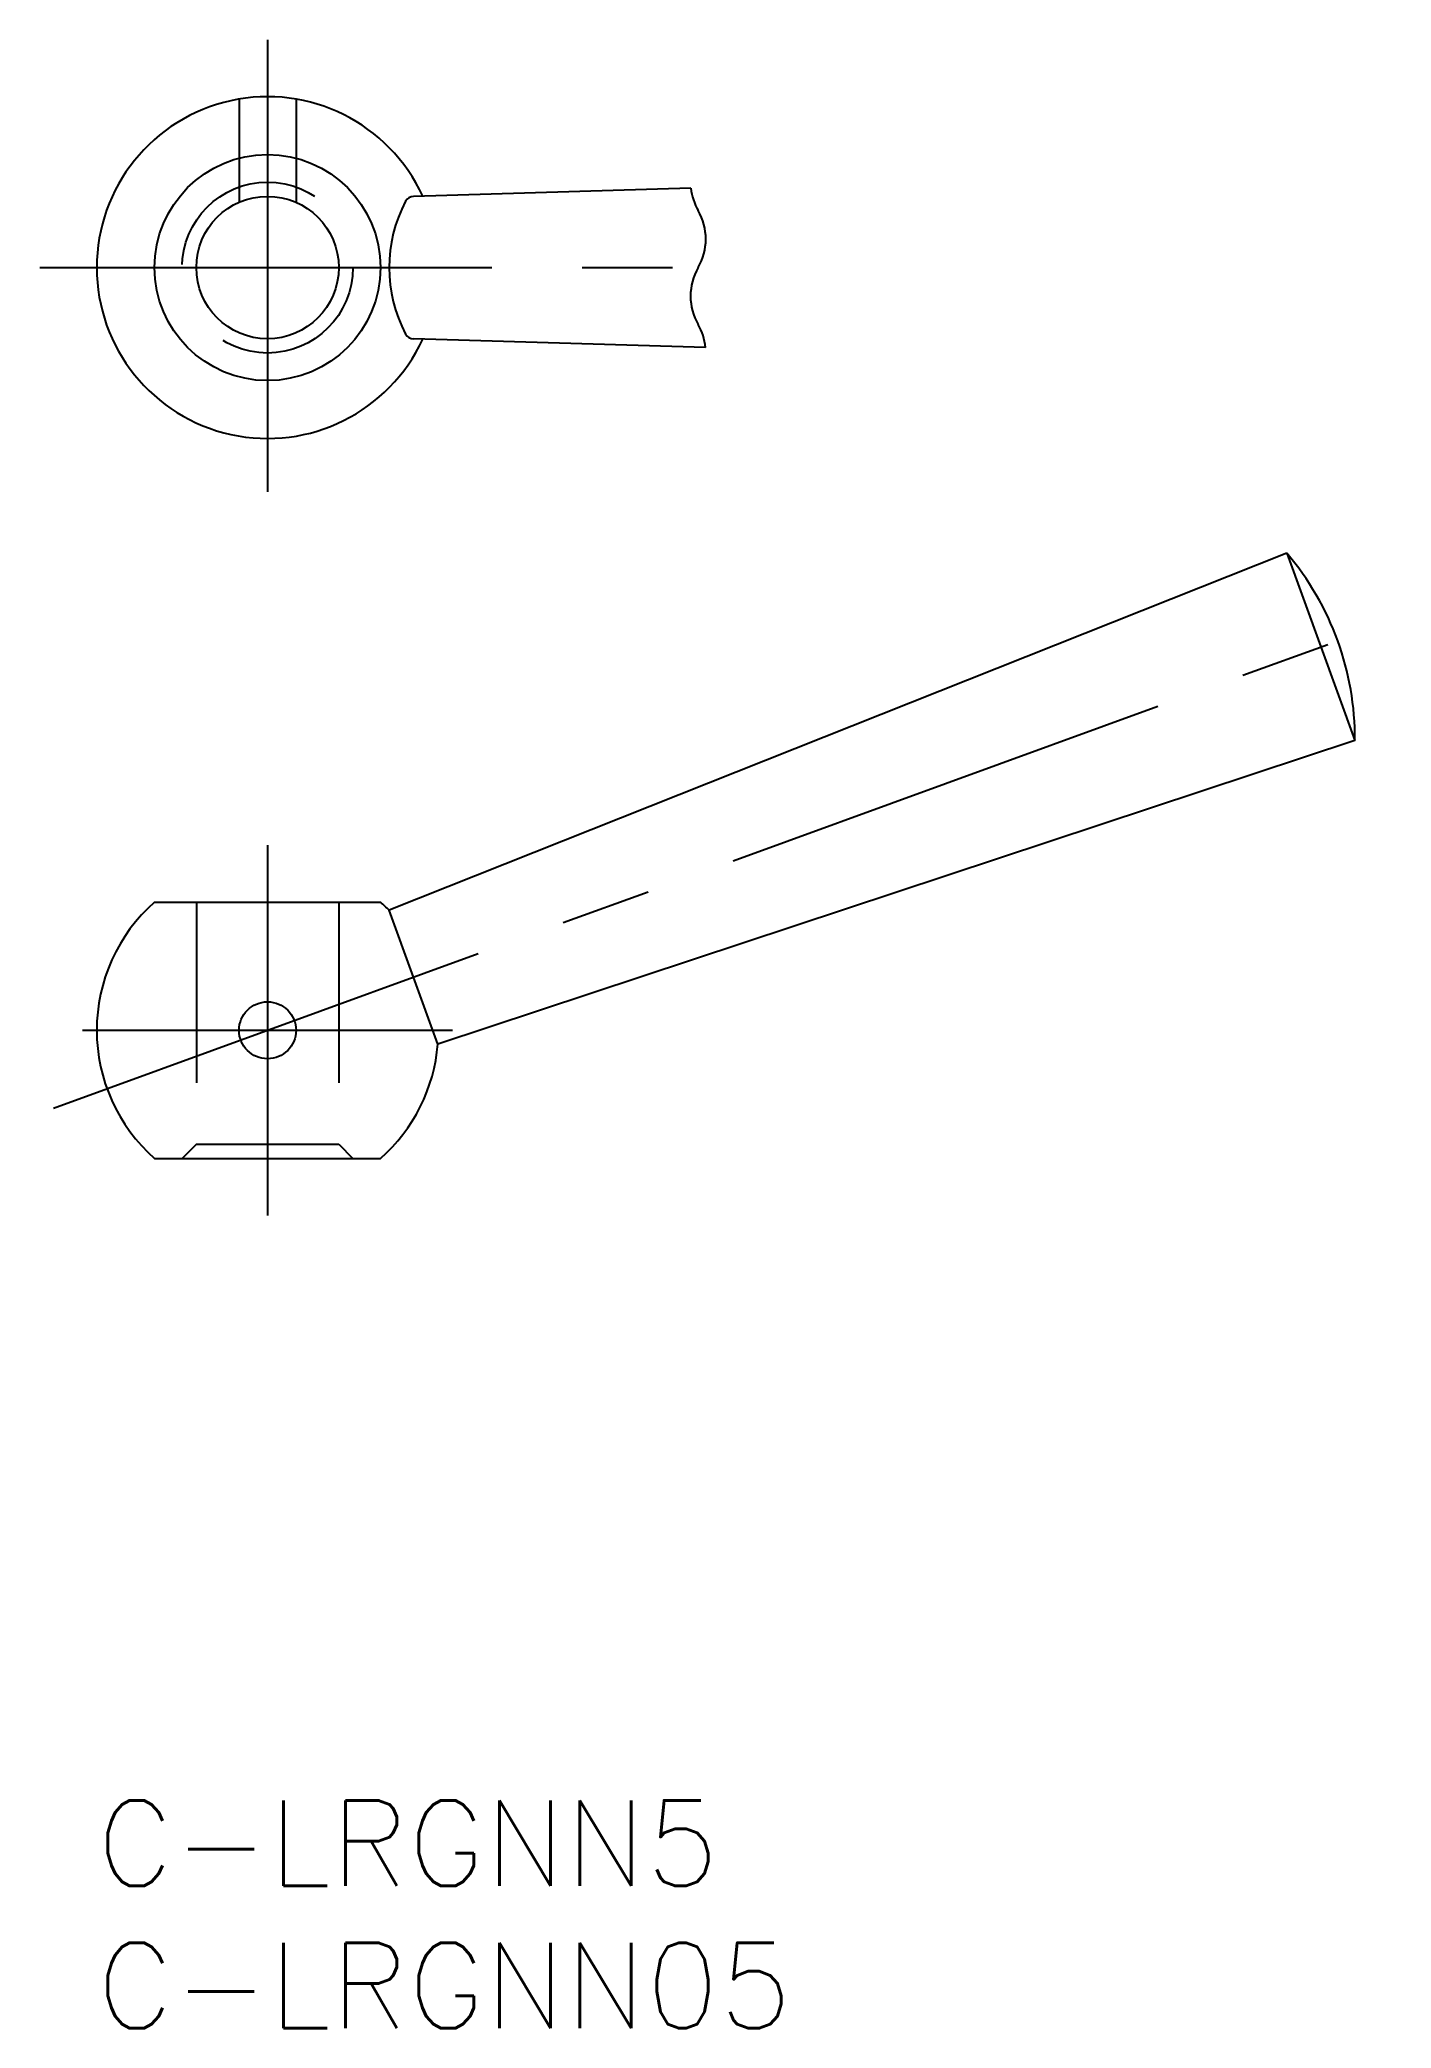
# Model space of a CAD drawing. Extents: x -2 to 45.5, y -8 to 61.8.
import ezdxf

# ---------------------------------------------------------------- set-up
doc = ezdxf.new("R2010")
doc.units = 0
doc.header["$LTSCALE"] = 0.5
doc.linetypes.add('CENTER', pattern=[50.8, 31.75, -6.35, 6.35, -6.35])
doc.linetypes.add('DASHED', pattern=[19.05, 12.7, -6.35])
doc.layers.get('0').update_dxf_attribs({"linetype": 'CONTINUOUS'})
doc.layers.add('CENTER', color=1, linetype='CENTER')
doc.styles.get("Standard").update_dxf_attribs({"font": 'txt.shx', "height": 3, "bigfont": 'bigfont.shx'})

# ---------------------------------------------------------------- blocks, each defined once
blk = doc.blocks.new('*U14')
at = {"color": 7, "linetype": 'CONTINUOUS'}
blk.add_text('C-LRGNN5', height=3, dxfattribs=at).set_placement((0, -3))
blk = doc.blocks.new('*U15')
at = {"color": 7, "linetype": 'CONTINUOUS'}
blk.add_text('C-LRGNN05', height=3, dxfattribs=at).set_placement((0, -8))

msp = doc.modelspace()

# ---------------------------------------------------------------- linework, layer by layer
at = {"color": 3, "linetype": 'DASHED'}
for p, q in [((5, 59.74), (5, 56.115)), ((7, 59.74), (7, 56.115)), ((3.5, 31.542), (3.5, 23.042)), ((8.5, 31.542), (8.5, 23.042)), ((3.5, 23.042), (3, 22.542)), ((3.5, 23.042), (8.5, 23.042)), ((8.5, 23.042), (9, 22.542))]:
    msp.add_line(p, q, dxfattribs=at)
at = {"color": 7, "linetype": 'CONTINUOUS'}
for p, q in [((20.869, 56.611), (11.125, 56.324)), ((21.384, 51.021), (11.125, 51.324)), ((41.796, 43.795), (10.27, 31.257)), ((41.796, 43.795), (44.19, 37.217)), ((44.19, 37.217), (11.98, 26.558)), ((2.031, 31.542), (9.969, 31.542)), ((11.98, 26.558), (10.27, 31.257)), ((2.031, 22.542), (9.969, 22.542))]:
    msp.add_line(p, q, dxfattribs=at)
for radius in [3.969, 2.5]:
    msp.add_circle((6, 53.824), radius, dxfattribs=at)
at = {"color": 3, "linetype": 'DASHED'}
for centre, radius in [((6, 53.824), 3), ((6, 27.042), 1)]:
    msp.add_circle(centre, radius, dxfattribs=at)
at = {"color": 7, "linetype": 'CONTINUOUS'}
for centre, radius, start, end in [((6, 53.824), 6, 24.72598, 335.27402), ((15.264, 53.824), 4.994, 152.14034, 207.85966), ((11.125, 56.011), 0.312, 90, 152.14034), ((11.125, 51.636), 0.312, 207.85966, 270), ((34.191, 37.303), 10, 359.51268, 40.48732), ((6, 27.042), 6, 131.40962, 228.59038), ((6, 27.042), 6, 44.62542, 48.59038), ((6, 27.042), 6, 311.40962, 355.37458)]:
    msp.add_arc(centre, radius, start, end, dxfattribs=at)
at = {"color": 3, "linetype": 'CONTINUOUS'}
for centre, start, end in [((22.857, 56.824), 186.10266, 209.99997), ((19.393, 54.824), 330, 30), ((22.857, 52.824), 150.00004, 209.99996), ((19.393, 50.824), 5.66558, 30)]:
    msp.add_arc(centre, 2, start, end, dxfattribs=at)
at = {"layer": 'CENTER', "color": 1, "linetype": 'CENTER'}
for p, q in [((6, 61.824), (6, 45.824)), ((-2, 53.824), (23.125, 53.824)), ((-1.518, 24.306), (45.467, 41.407)), ((6, 33.542), (6, 20.542)), ((-0.5, 27.042), (12.5, 27.042))]:
    msp.add_line(p, q, dxfattribs=at)

# ---------------------------------------------------------------- block references
at = {"color": 7, "linetype": 'CONTINUOUS'}
for name in ['*U14', '*U15']:
    msp.add_blockref(name, (0, 0), dxfattribs=at)

doc.saveas('drawing.dxf')
